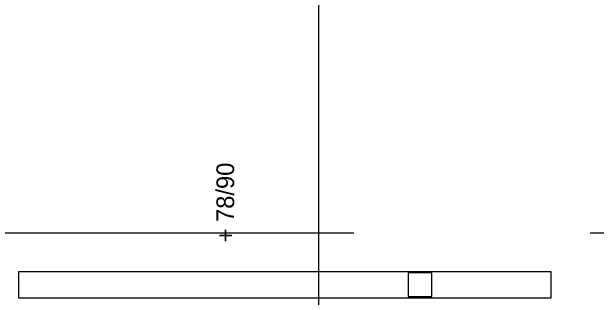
# Model space of a CAD drawing. Header units: metres. Extents: x -3 to 171, y -23 to 41.
# Drawn here: x 3.153 to 5.63, y -21.277 to -20.065 of the extents above; entities that cross this region are included whole.
import ezdxf

# ---------------------------------------------------------------- set-up
doc = ezdxf.new("R2010")
doc.units = ezdxf.units.M
doc.header["$MEASUREMENT"] = 0
doc.linetypes.add('Achse', pattern=[0.004, 0.002, -0.001, 0, -0.001])
doc.linetypes.add('Schnittlinie', pattern=[0.006, 0.003, -0.0015, 0, -0.0015])
for name, color, linetype in [('4._1.DG PP STG1_1_000 Achsraster', 7, 'Continuous'), ('4._1.DG PP STG1_1_611 Entwässerung', 7, 'Continuous'), ('4._1.DG PP STG1_1_851 Marker Schnitt', 7, 'Continuous'), ('4._1.DG PP STG1_1_915 Allgemein Beschriftung.x', 7, 'Continuous')]:
    doc.layers.add(name, color=color, linetype=linetype)
doc.styles.add('ERSTELLTER_STIL_2', font='')
doc.styles.get('ERSTELLTER_STIL_2').set_extended_font_data('Eurostile')

msp = doc.modelspace()

# ---------------------------------------------------------------- linework, layer by layer
at = {"layer": '4._1.DG PP STG1_1_000 Achsraster', "color": 5, "linetype": 'Achse', "lineweight": 0, "ltscale": 1000}
msp.add_line((-1.5, -21), (21, -21), dxfattribs=at)
at = {"layer": '4._1.DG PP STG1_1_611 Entwässerung', "color": 171, "linetype": 'Continuous', "lineweight": 13, "ltscale": 1000, "true_color": 0x6c6cff, "flags": 128}
for points in [[(3.1809, -21.275), (5.435, -21.275), (5.435, -21.165), (3.1809, -21.165)], [(4.83, -21.27), (4.93, -21.27), (4.93, -21.17), (4.83, -21.17)]]:
    msp.add_lwpolyline(points, close=True, dxfattribs=at)
at = {"layer": '4._1.DG PP STG1_1_851 Marker Schnitt', "color": 7, "linetype": 'Schnittlinie', "lineweight": 13, "ltscale": 1000}
msp.add_line((4.45, -20.015), (4.45, -22.5231), dxfattribs=at)

# ---------------------------------------------------------------- texts
at = {"layer": '4._1.DG PP STG1_1_915 Allgemein Beschriftung.x', "color": 7, "linetype": 'Continuous', "lineweight": 13, "insert": (4.0947, -21.0407), "char_height": 0.075, "attachment_point": 7, "rotation": 90, "style": 'ERSTELLTER_STIL_2'}
msp.add_mtext('\\A1;{\\pql;\\fEurostile|b0|i0|c0|p0;\\W1.000000;+ 78/90}', dxfattribs=at)

doc.saveas('drawing.dxf')
